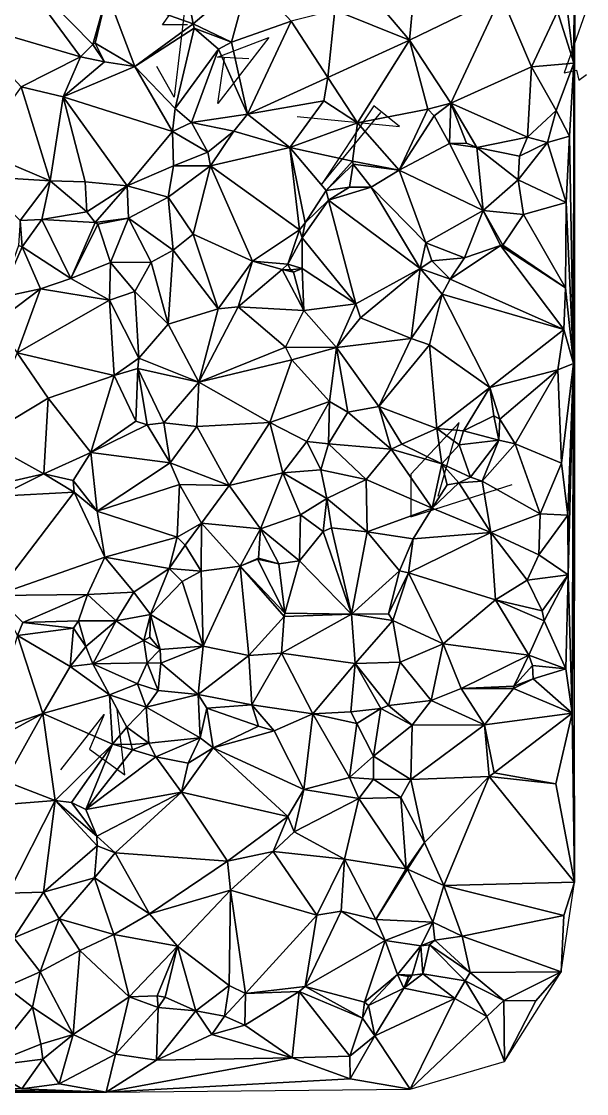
# Model space of a CAD drawing. Header units: metres. Extents: x -15.6 to 15.8, y -15.7 to 15.5.
# Drawn here: x 6.25 to 15.17, y -15 to 1.93 of the extents above; entities that cross this region are included whole.
import ezdxf

# ---------------------------------------------------------------- set-up
doc = ezdxf.new("R2010")
doc.units = ezdxf.units.M
doc.layers.add('CRACKS', color=1, linetype='Continuous')
doc.layers.add('STREET_MESH', color=7, linetype='Continuous')

msp = doc.modelspace()

# ---------------------------------------------------------------- linework, layer by layer
at = {"layer": 'CRACKS'}
for points in [[(8.873, 1.875, 0.1), (8.481, 1.873, 0.1), (8.863, 2.42, 0.1), (8.662, 0.729, 0.1), (8.392, 1.216, 0.1)], [(15.145, 2.04, 0.1), (14.817, 1.116, 0.1), (15.016, 1.159, 0.1), (15.049, 0.998, 0.1), (15.173, 1.089, 0.1)], [(9.845, 1.334, 0.1), (9.349, 1.361, 0.1), (10.156, 1.675, 0.1), (9.355, 0.63, 0.1), (9.457, 1.358, 0.1)], [(10.606, 0.424, 0.1), (12.22, 0.267, 0.1), (11.816, 0.595, 0.1), (10.987, -0.647, 0.1), (11.925, 0.489, 0.1)], [(12.833, -5.565, 0.1), (13.163, -4.406, 0.1), (12.401, -5.221, 0.1), (12.4, -5.895, 0.1), (13.999, -5.381, 0.1)], [(6.877, -9.888, 0.1), (7.557, -9.015, 0.1), (7.325, -9.563, 0.1), (7.885, -9.965, 0.1), (7.764, -8.929, 0.1)]]:
    msp.add_polyline3d(points, dxfattribs=at)
at = {"layer": 'STREET_MESH'}
for points in [[(14.765, 2.959), (14.972, 1.267), (14.995, 6.097)], [(14.995, 6.097), (14.968, -3.473), (14.982, -11.661)], [(14.972, 1.267), (14.968, -3.473), (14.995, 6.097)], [(7.183, 1.37), (6.026, 2.943), (5.299, 1.92)], [(7.183, 1.37), (7.38, 1.565), (6.026, 2.943)], [(7.38, 1.565), (7.606, 2.372), (6.026, 2.943)], [(14.765, 2.959), (14.714, 2.081), (14.972, 1.267)], [(8.964, 1.89), (9.852, 2.646), (8.848, 2.498)], [(8.964, 1.89), (9.568, 1.599), (9.852, 2.646)], [(9.852, 2.646), (9.568, 1.599), (10.509, 1.933)], [(11.602, 2.552), (11.198, 2.103), (12.378, 1.633)], [(11.602, 2.552), (12.378, 1.633), (12.434, 2.254)], [(7.606, 2.372), (7.38, 1.565), (7.418, 1.586)], [(8.042, 1.215), (7.606, 2.372), (7.418, 1.586)], [(7.606, 2.372), (8.964, 1.89), (8.848, 2.498)], [(8.964, 1.89), (7.606, 2.372), (8.042, 1.215)], [(12.378, 1.633), (13.827, 2.335), (12.434, 2.254)], [(12.378, 1.633), (13.03, 0.639), (13.827, 2.335)], [(13.03, 0.639), (14.304, 1.212), (13.827, 2.335)], [(14.304, 1.212), (14.714, 2.081), (13.827, 2.335)], [(11.089, 1.044), (11.198, 2.103), (10.509, 1.933)], [(12.378, 1.633), (11.198, 2.103), (11.089, 1.044)], [(14.714, 2.081), (14.304, 1.212), (14.972, 1.267)], [(6.247, 0.896), (7.183, 1.37), (5.299, 1.92)], [(8.964, 1.89), (8.042, 1.215), (8.982, 1.822)], [(9.568, 1.599), (8.964, 1.89), (8.982, 1.822)], [(9.568, 1.599), (9.822, 0.463), (10.509, 1.933)], [(9.822, 0.463), (11.089, 1.044), (10.509, 1.933)], [(8.042, 1.215), (8.682, 0.55), (8.982, 1.822)], [(8.682, 0.55), (9.365, 1.491), (8.982, 1.822)], [(9.365, 1.491), (9.568, 1.599), (8.982, 1.822)], [(7.563, 1.29), (7.38, 1.565), (7.183, 1.37)], [(7.38, 1.565), (7.563, 1.29), (7.418, 1.586)], [(7.563, 1.29), (8.042, 1.215), (7.418, 1.586)], [(9.822, 0.463), (9.568, 1.599), (9.365, 1.491)], [(12.378, 1.633), (11.089, 1.044), (11.556, 0.328)], [(12.378, 1.633), (11.556, 0.328), (12.669, 0.543)], [(13.03, 0.639), (12.378, 1.633), (12.669, 0.543)], [(7.183, 1.37), (6.247, 0.896), (6.911, 0.737)], [(7.563, 1.29), (7.183, 1.37), (6.911, 0.737)], [(8.682, 0.55), (8.936, 0.332), (9.365, 1.491)], [(8.936, 0.332), (9.822, 0.463), (9.365, 1.491)], [(8.042, 1.215), (7.563, 1.29), (6.911, 0.737)], [(8.042, 1.215), (6.911, 0.737), (8.639, 0.188)], [(8.682, 0.55), (8.042, 1.215), (8.639, 0.188)], [(13.03, 0.639), (14.239, 0.098), (14.304, 1.212)], [(14.239, 0.098), (14.695, 0.523), (14.304, 1.212)], [(14.304, 1.212), (14.695, 0.523), (14.972, 1.267)], [(14.972, 1.267), (14.695, 0.523), (14.904, 0.113)], [(14.968, -3.473), (14.972, 1.267), (14.904, 0.113)], [(9.822, 0.463), (11.024, 0.672), (11.089, 1.044)], [(11.089, 1.044), (11.024, 0.672), (11.556, 0.328)], [(5.537, -0.095), (6.708, -0.587), (6.247, 0.896)], [(6.247, 0.896), (6.708, -0.587), (6.911, 0.737)], [(6.708, -0.587), (7.258, -0.603), (6.911, 0.737)], [(6.911, 0.737), (7.92, -0.668), (8.639, 0.188)], [(7.258, -0.603), (7.92, -0.668), (6.911, 0.737)], [(8.936, 0.332), (8.682, 0.55), (8.639, 0.188)], [(11.024, 0.672), (9.822, 0.463), (10.491, -0.065)], [(11.024, 0.672), (10.491, -0.065), (11.556, 0.328)], [(11.556, 0.328), (12.214, -0.423), (12.669, 0.543)], [(12.214, -0.423), (12.766, 0.438), (12.669, 0.543)], [(12.766, 0.438), (13.03, 0.639), (12.669, 0.543)], [(13.03, 0.639), (12.766, 0.438), (13.011, -0.001)], [(13.28, 0.005), (13.03, 0.639), (13.011, -0.001)], [(14.239, 0.098), (13.03, 0.639), (13.443, -0.066)], [(13.03, 0.639), (13.28, 0.005), (13.443, -0.066)], [(14.557, 0.013), (14.695, 0.523), (14.239, 0.098)], [(14.695, 0.523), (14.557, 0.013), (14.904, 0.113)], [(9.608, 0.193), (9.822, 0.463), (8.936, 0.332)], [(9.822, 0.463), (9.608, 0.193), (10.491, -0.065)], [(13.011, -0.001), (12.766, 0.438), (12.214, -0.423)], [(7.92, -0.668), (8.653, -0.354), (8.639, 0.188)], [(9.197, -0.137), (8.936, 0.332), (8.639, 0.188)], [(8.653, -0.354), (9.197, -0.137), (8.639, 0.188)], [(9.197, -0.137), (9.608, 0.193), (8.936, 0.332)], [(9.608, 0.193), (9.197, -0.137), (9.237, -0.352)], [(10.491, -0.065), (9.608, 0.193), (9.237, -0.352)], [(10.491, -0.065), (11.477, -0.28), (11.556, 0.328)], [(11.477, -0.28), (12.214, -0.423), (11.556, 0.328)], [(13.28, 0.005), (13.011, -0.001), (13.443, -0.066)], [(14.112, -0.202), (14.239, 0.098), (13.443, -0.066)], [(14.557, 0.013), (14.096, -0.576), (14.851, -0.93)], [(14.096, -0.576), (14.557, 0.013), (14.112, -0.202)], [(14.112, -0.202), (14.557, 0.013), (14.239, 0.098)], [(14.557, 0.013), (14.851, -0.93), (14.904, 0.113)], [(14.851, -0.93), (14.968, -3.473), (14.904, 0.113)], [(5.537, -0.095), (5.507, -0.514), (6.708, -0.587)], [(9.197, -0.137), (8.653, -0.354), (9.237, -0.352)], [(10.491, -0.065), (9.237, -0.352), (10.64, -1.365)], [(10.731, -1.251), (10.491, -0.065), (10.64, -1.365)], [(11.065, -0.742), (11.477, -0.28), (10.491, -0.065)], [(10.731, -1.251), (11.065, -0.742), (10.491, -0.065)], [(13.539, -1.056), (13.011, -0.001), (12.214, -0.423)], [(13.011, -0.001), (13.539, -1.056), (13.443, -0.066)], [(13.539, -1.056), (14.096, -0.576), (13.443, -0.066)], [(14.096, -0.576), (14.112, -0.202), (13.443, -0.066)], [(11.065, -0.742), (11.49, -0.329), (11.477, -0.28)], [(11.49, -0.329), (11.065, -0.742), (11.429, -0.69)], [(11.772, -0.687), (11.49, -0.329), (11.429, -0.69)], [(11.477, -0.28), (11.49, -0.329), (12.214, -0.423)], [(11.49, -0.329), (11.772, -0.687), (12.214, -0.423)], [(7.92, -0.668), (8.567, -0.847), (8.653, -0.354)], [(9.237, -0.352), (8.567, -0.847), (8.964, -1.429)], [(8.653, -0.354), (8.567, -0.847), (9.237, -0.352)], [(9.9, -1.857), (9.237, -0.352), (8.964, -1.429)], [(9.237, -0.352), (9.9, -1.857), (10.64, -1.365)], [(12.214, -0.423), (11.772, -0.687), (12.634, -1.57)], [(13.539, -1.056), (12.214, -0.423), (12.634, -1.57)], [(5.507, -0.514), (6.234, -1.217), (6.708, -0.587)], [(6.234, -1.217), (6.574, -1.201), (6.708, -0.587)], [(6.574, -1.201), (7.283, -1.077), (6.708, -0.587)], [(6.708, -0.587), (7.283, -1.077), (7.258, -0.603)], [(7.283, -1.077), (7.92, -0.668), (7.258, -0.603)], [(7.417, -1.246), (7.92, -0.668), (7.283, -1.077)], [(7.944, -1.179), (7.92, -0.668), (7.417, -1.246)], [(7.92, -0.668), (7.944, -1.179), (8.567, -0.847)], [(14.096, -0.576), (13.539, -1.056), (14.18, -1.121)], [(14.096, -0.576), (14.18, -1.121), (14.851, -0.93)], [(11.065, -0.742), (10.731, -1.251), (11.101, -0.896)], [(11.065, -0.742), (11.101, -0.896), (11.429, -0.69)], [(11.101, -0.896), (11.772, -0.687), (11.429, -0.69)], [(11.772, -0.687), (11.101, -0.896), (12.546, -1.974)], [(11.772, -0.687), (12.546, -1.974), (12.634, -1.57)], [(8.567, -0.847), (7.944, -1.179), (8.648, -1.683)], [(8.567, -0.847), (8.648, -1.683), (8.964, -1.429)], [(10.731, -1.251), (10.682, -1.49), (11.101, -0.896)], [(11.101, -0.896), (10.682, -1.49), (11.531, -2.533)], [(12.546, -1.974), (11.101, -0.896), (11.531, -2.533)], [(14.851, -0.93), (14.18, -1.121), (14.838, -2.278)], [(14.851, -0.93), (14.838, -2.278), (14.968, -3.473)], [(6.574, -1.201), (7.417, -1.246), (7.283, -1.077)], [(7.944, -1.179), (7.417, -1.246), (7.461, -1.274)], [(7.944, -1.179), (7.461, -1.274), (7.66, -1.877)], [(8.301, -1.876), (7.944, -1.179), (7.66, -1.877)], [(7.944, -1.179), (8.301, -1.876), (8.648, -1.683)], [(13.248, -1.804), (13.539, -1.056), (12.634, -1.57)], [(13.813, -1.611), (13.539, -1.056), (13.248, -1.804)], [(13.539, -1.056), (13.813, -1.611), (13.851, -1.603)], [(14.18, -1.121), (13.539, -1.056), (13.851, -1.603)], [(14.838, -2.278), (14.18, -1.121), (13.851, -1.603)], [(6.265, -1.631), (6.234, -1.217), (6.209, -1.608)], [(6.234, -1.217), (6.265, -1.631), (6.574, -1.201)], [(6.265, -1.631), (7.034, -2.134), (6.574, -1.201)], [(7.034, -2.134), (7.417, -1.246), (6.574, -1.201)], [(7.417, -1.246), (7.034, -2.134), (7.461, -1.274)], [(7.461, -1.274), (7.034, -2.134), (7.66, -1.877)], [(10.682, -1.49), (10.731, -1.251), (10.64, -1.365)], [(8.648, -1.683), (9.357, -2.611), (8.964, -1.429)], [(9.357, -2.611), (9.9, -1.857), (8.964, -1.429)], [(9.9, -1.857), (10.46, -1.907), (10.64, -1.365)], [(10.46, -1.907), (10.682, -1.49), (10.64, -1.365)], [(10.682, -1.49), (10.46, -1.907), (10.683, -1.974)], [(10.682, -1.49), (10.683, -1.974), (11.531, -2.533)], [(5.917, -2.433), (6.265, -1.631), (6.209, -1.608)], [(6.265, -1.631), (5.917, -2.433), (6.552, -2.297)], [(7.034, -2.134), (6.265, -1.631), (6.552, -2.297)], [(8.648, -1.683), (8.301, -1.876), (8.568, -2.851)], [(9.357, -2.611), (8.648, -1.683), (8.568, -2.851)], [(12.546, -1.974), (12.732, -1.852), (12.634, -1.57)], [(12.732, -1.852), (13.248, -1.804), (12.634, -1.57)], [(13.019, -2.14), (14.816, -2.935), (13.813, -1.611)], [(13.019, -2.14), (13.813, -1.611), (13.248, -1.804)], [(13.813, -1.611), (14.838, -2.278), (13.851, -1.603)], [(13.813, -1.611), (14.816, -2.935), (14.838, -2.278)], [(9.9, -1.857), (9.357, -2.611), (9.676, -2.579)], [(10.367, -1.99), (9.9, -1.857), (9.676, -2.579)], [(10.367, -1.99), (10.46, -1.907), (9.9, -1.857)], [(13.019, -2.14), (12.732, -1.852), (12.546, -1.974)], [(12.732, -1.852), (13.019, -2.14), (13.248, -1.804)], [(7.66, -1.877), (7.034, -2.134), (7.643, -2.471)], [(8.045, -2.334), (7.66, -1.877), (7.643, -2.471)], [(8.301, -1.876), (7.66, -1.877), (8.045, -2.334)], [(8.568, -2.851), (8.301, -1.876), (8.045, -2.334)], [(10.709, -2.636), (10.367, -1.99), (9.676, -2.579)], [(10.367, -1.99), (10.498, -1.993), (10.46, -1.907)], [(10.367, -1.99), (10.709, -2.636), (10.55, -2.032)], [(10.498, -1.993), (10.367, -1.99), (10.55, -2.032)], [(10.46, -1.907), (10.498, -1.993), (10.683, -1.974)], [(10.683, -1.974), (10.498, -1.993), (10.55, -2.032)], [(10.709, -2.636), (10.683, -1.974), (10.55, -2.032)], [(10.683, -1.974), (10.709, -2.636), (11.531, -2.533)], [(11.606, -2.754), (12.546, -1.974), (11.531, -2.533)], [(12.546, -1.974), (11.606, -2.754), (12.407, -3.078)], [(12.895, -2.378), (12.546, -1.974), (12.407, -3.078)], [(12.895, -2.378), (13.019, -2.14), (12.546, -1.974)], [(7.034, -2.134), (6.552, -2.297), (7.643, -2.471)], [(13.019, -2.14), (12.895, -2.378), (14.816, -2.935)], [(5.833, -2.836), (6.186, -3.306), (6.552, -2.297)], [(5.917, -2.433), (5.833, -2.836), (6.552, -2.297)], [(6.552, -2.297), (6.186, -3.306), (7.643, -2.471)], [(8.105, -3.387), (8.045, -2.334), (7.643, -2.471)], [(8.568, -2.851), (8.045, -2.334), (8.105, -3.387)], [(14.838, -2.278), (14.816, -2.935), (14.968, -3.473)], [(6.186, -3.306), (7.715, -3.663), (7.643, -2.471)], [(7.715, -3.663), (8.105, -3.387), (7.643, -2.471)], [(10.709, -2.636), (11.227, -3.22), (11.531, -2.533)], [(11.227, -3.22), (11.606, -2.754), (11.531, -2.533)], [(12.696, -3.179), (12.895, -2.378), (12.407, -3.078)], [(12.895, -2.378), (12.696, -3.179), (13.645, -3.854)], [(14.816, -2.935), (12.895, -2.378), (13.645, -3.854)], [(9.054, -3.768), (9.357, -2.611), (8.568, -2.851)], [(9.357, -2.611), (9.054, -3.768), (9.676, -2.579)], [(9.054, -3.768), (10.422, -3.218), (9.676, -2.579)], [(10.422, -3.218), (10.709, -2.636), (9.676, -2.579)], [(10.709, -2.636), (10.422, -3.218), (11.227, -3.22)], [(9.054, -3.768), (8.568, -2.851), (8.105, -3.387)], [(11.606, -2.754), (11.227, -3.22), (12.407, -3.078)], [(14.718, -3.575), (14.816, -2.935), (13.645, -3.854)], [(14.816, -2.935), (14.718, -3.575), (14.968, -3.473)], [(11.227, -3.22), (11.893, -4.153), (12.407, -3.078)], [(11.893, -4.153), (12.696, -3.179), (12.407, -3.078)], [(11.893, -4.153), (12.81, -4.5), (12.696, -3.179)], [(12.696, -3.179), (12.81, -4.5), (13.645, -3.854)], [(6.677, -4.018), (6.186, -3.306), (5.606, -4.665)], [(7.715, -3.663), (6.186, -3.306), (6.677, -4.018)], [(10.422, -3.218), (9.054, -3.768), (10.519, -3.417)], [(11.227, -3.22), (10.422, -3.218), (10.519, -3.417)], [(11.115, -4.074), (11.227, -3.22), (10.519, -3.417)], [(11.404, -4.243), (11.227, -3.22), (11.115, -4.074)], [(11.404, -4.243), (11.893, -4.153), (11.227, -3.22)], [(7.715, -3.663), (8.092, -3.553), (8.105, -3.387)], [(8.092, -3.553), (7.715, -3.663), (8.06, -4.384)], [(8.24, -4.441), (8.092, -3.553), (8.06, -4.384)], [(8.092, -3.553), (9.054, -3.768), (8.105, -3.387)], [(9.054, -3.768), (8.092, -3.553), (8.5, -4.408)], [(8.092, -3.553), (8.24, -4.441), (8.5, -4.408)], [(9.054, -3.768), (10.172, -4.403), (10.519, -3.417)], [(10.172, -4.403), (11.115, -4.074), (10.519, -3.417)], [(14.718, -3.575), (14.777, -5.044), (14.968, -3.473)], [(14.777, -5.044), (14.876, -5.869), (14.968, -3.473)], [(14.876, -5.869), (14.88, -6.808), (14.968, -3.473)], [(14.968, -3.473), (14.88, -6.808), (14.948, -8.991)], [(14.968, -3.473), (14.948, -8.991), (14.982, -11.661)], [(7.715, -3.663), (6.677, -4.018), (7.348, -4.879)], [(8.06, -4.384), (7.715, -3.663), (7.348, -4.879)], [(13.806, -4.35), (14.718, -3.575), (13.645, -3.854)], [(14.718, -3.575), (13.806, -4.35), (14.045, -4.743)], [(14.777, -5.044), (14.718, -3.575), (14.045, -4.743)], [(9.024, -4.466), (9.054, -3.768), (8.5, -4.408)], [(10.172, -4.403), (9.054, -3.768), (9.024, -4.466)], [(12.81, -4.5), (13.231, -4.535), (13.645, -3.854)], [(13.231, -4.535), (13.71, -4.302), (13.645, -3.854)], [(13.71, -4.302), (13.806, -4.35), (13.645, -3.854)], [(6.607, -5.213), (6.677, -4.018), (5.606, -4.665)], [(6.677, -4.018), (6.607, -5.213), (7.348, -4.879)], [(10.172, -4.403), (10.757, -4.702), (11.115, -4.074)], [(10.757, -4.702), (11.101, -4.74), (11.115, -4.074)], [(11.101, -4.74), (11.404, -4.243), (11.115, -4.074)], [(11.404, -4.243), (12.089, -4.826), (11.893, -4.153)], [(11.893, -4.153), (12.257, -4.745), (12.81, -4.5)], [(12.089, -4.826), (12.257, -4.745), (11.893, -4.153)], [(8.24, -4.441), (8.06, -4.384), (7.348, -4.879)], [(11.404, -4.243), (11.101, -4.74), (12.089, -4.826)], [(13.71, -4.302), (13.231, -4.535), (13.79, -4.686)], [(13.71, -4.302), (13.79, -4.686), (13.806, -4.35)], [(13.806, -4.35), (13.79, -4.686), (14.045, -4.743)], [(8.6, -5.039), (8.24, -4.441), (7.348, -4.879)], [(8.24, -4.441), (8.6, -5.039), (8.5, -4.408)], [(8.6, -5.039), (9.024, -4.466), (8.5, -4.408)], [(8.6, -5.039), (9.534, -5.397), (9.024, -4.466)], [(9.534, -5.397), (10.172, -4.403), (9.024, -4.466)], [(10.172, -4.403), (9.534, -5.397), (10.38, -5.197)], [(10.757, -4.702), (10.172, -4.403), (10.38, -5.197)], [(12.257, -4.745), (12.888, -5.055), (12.81, -4.5)], [(12.888, -5.055), (13.161, -4.757), (12.81, -4.5)], [(13.161, -4.757), (13.231, -4.535), (12.81, -4.5)], [(13.231, -4.535), (13.161, -4.757), (13.79, -4.686)], [(6.035, -5.347), (6.607, -5.213), (5.606, -4.665)], [(10.978, -5.153), (10.757, -4.702), (10.38, -5.197)], [(10.978, -5.153), (11.101, -4.74), (10.757, -4.702)], [(13.79, -4.686), (13.161, -4.757), (13.339, -5.267)], [(13.79, -4.686), (13.339, -5.267), (13.525, -5.33)], [(14.045, -4.743), (13.79, -4.686), (13.525, -5.33)], [(6.607, -5.213), (7.07, -5.321), (7.348, -4.879)], [(7.07, -5.321), (7.449, -5.804), (7.348, -4.879)], [(7.449, -5.804), (8.6, -5.039), (7.348, -4.879)], [(11.101, -4.74), (10.978, -5.153), (11.693, -5.307)], [(12.089, -4.826), (11.101, -4.74), (11.693, -5.307)], [(12.737, -5.755), (12.089, -4.826), (11.693, -5.307)], [(12.257, -4.745), (12.089, -4.826), (12.888, -5.055)], [(12.888, -5.055), (12.089, -4.826), (12.737, -5.755)], [(13.161, -4.757), (12.888, -5.055), (13.339, -5.267)], [(14.442, -5.849), (14.045, -4.743), (13.525, -5.33)], [(14.442, -5.849), (14.777, -5.044), (14.045, -4.743)], [(8.6, -5.039), (7.449, -5.804), (8.748, -5.384)], [(9.534, -5.397), (8.6, -5.039), (8.748, -5.384)], [(12.888, -5.055), (12.737, -5.755), (12.974, -5.387)], [(13.339, -5.267), (12.888, -5.055), (13.158, -5.359)], [(13.158, -5.359), (12.888, -5.055), (12.974, -5.387)], [(14.777, -5.044), (14.442, -5.849), (14.876, -5.869)], [(6.607, -5.213), (6.035, -5.347), (5.897, -5.57)], [(7.085, -5.504), (6.607, -5.213), (5.897, -5.57)], [(7.085, -5.504), (7.07, -5.321), (6.607, -5.213)], [(9.534, -5.397), (10.029, -6.085), (10.38, -5.197)], [(10.029, -6.085), (10.66, -5.86), (10.38, -5.197)], [(11.071, -5.606), (10.978, -5.153), (10.38, -5.197)], [(10.66, -5.86), (11.071, -5.606), (10.38, -5.197)], [(10.978, -5.153), (11.071, -5.606), (11.693, -5.307)], [(7.085, -5.504), (7.449, -5.804), (7.07, -5.321)], [(7.449, -5.804), (8.712, -6.217), (8.748, -5.384)], [(8.712, -6.217), (9.093, -5.996), (8.748, -5.384)], [(9.093, -5.996), (9.534, -5.397), (8.748, -5.384)], [(9.534, -5.397), (9.093, -5.996), (10.029, -6.085)], [(11.071, -5.606), (11.712, -6.13), (11.693, -5.307)], [(11.712, -6.13), (12.737, -5.755), (11.693, -5.307)], [(12.737, -5.755), (13.158, -5.359), (12.974, -5.387)], [(12.737, -5.755), (13.66, -6.141), (13.158, -5.359)], [(13.339, -5.267), (13.158, -5.359), (13.525, -5.33)], [(13.158, -5.359), (13.66, -6.141), (13.525, -5.33)], [(13.66, -6.141), (14.442, -5.849), (13.525, -5.33)], [(5.839, -7.134), (7.085, -5.504), (5.897, -5.57)], [(7.57, -6.528), (7.085, -5.504), (5.839, -7.134)], [(7.085, -5.504), (7.57, -6.528), (7.449, -5.804)], [(10.66, -5.86), (11.015, -6.124), (11.071, -5.606)], [(11.015, -6.124), (11.148, -6.067), (11.071, -5.606)], [(11.071, -5.606), (11.148, -6.067), (11.712, -6.13)], [(7.57, -6.528), (8.712, -6.217), (7.449, -5.804)], [(10.64, -6.587), (10.66, -5.86), (10.029, -6.085)], [(10.66, -5.86), (10.64, -6.587), (11.015, -6.124)], [(12.434, -6.243), (12.737, -5.755), (11.712, -6.13)], [(12.737, -5.755), (12.434, -6.243), (13.66, -6.141)], [(14.442, -5.849), (13.66, -6.141), (14.417, -6.492)], [(14.876, -5.869), (14.442, -5.849), (14.417, -6.492)], [(14.88, -6.808), (14.876, -5.869), (14.417, -6.492)], [(8.712, -6.217), (8.835, -6.342), (9.093, -5.996)], [(9.093, -5.996), (8.835, -6.342), (9.091, -6.75)], [(9.707, -6.675), (9.093, -5.996), (9.091, -6.75)], [(9.093, -5.996), (9.707, -6.675), (10.029, -6.085)], [(9.707, -6.675), (9.993, -6.545), (10.029, -6.085)], [(10.029, -6.085), (9.993, -6.545), (10.317, -6.635)], [(10.64, -6.587), (10.029, -6.085), (10.317, -6.635)], [(11.148, -6.067), (11.015, -6.124), (11.465, -7.431)], [(11.148, -6.067), (11.465, -7.431), (11.712, -6.13)], [(7.57, -6.528), (8.585, -6.709), (8.712, -6.217)], [(8.585, -6.709), (8.835, -6.342), (8.712, -6.217)], [(11.015, -6.124), (10.64, -6.587), (11.465, -7.431)], [(11.465, -7.431), (12.219, -6.744), (11.712, -6.13)], [(12.219, -6.744), (12.434, -6.243), (11.712, -6.13)], [(12.434, -6.243), (12.219, -6.744), (12.364, -6.778)], [(13.66, -6.141), (12.364, -6.778), (13.736, -7.202)], [(12.434, -6.243), (12.364, -6.778), (13.66, -6.141)], [(13.66, -6.141), (14.234, -6.895), (14.417, -6.492)], [(14.234, -6.895), (13.66, -6.141), (13.736, -7.202)], [(8.835, -6.342), (8.585, -6.709), (9.091, -6.75)], [(7.297, -7.12), (7.57, -6.528), (5.839, -7.134)], [(7.57, -6.528), (7.297, -7.12), (8.027, -7.084)], [(8.585, -6.709), (7.57, -6.528), (8.027, -7.084)], [(9.978, -6.562), (9.993, -6.545), (9.707, -6.675)], [(10.41, -7.415), (9.978, -6.562), (9.707, -6.675)], [(9.993, -6.545), (9.978, -6.562), (10.317, -6.635)], [(9.978, -6.562), (10.41, -7.415), (10.317, -6.635)], [(10.41, -7.415), (10.64, -6.587), (10.317, -6.635)], [(10.64, -6.587), (10.41, -7.415), (11.465, -7.431)], [(14.234, -6.895), (14.88, -6.808), (14.417, -6.492)], [(8.291, -7.434), (8.585, -6.709), (8.027, -7.084)], [(8.585, -6.709), (8.291, -7.434), (8.792, -6.914)], [(8.585, -6.709), (8.792, -6.914), (9.091, -6.75)], [(8.792, -6.914), (9.123, -7.936), (9.091, -6.75)], [(9.123, -7.936), (9.707, -6.675), (9.091, -6.75)], [(9.123, -7.936), (9.843, -8.083), (9.707, -6.675)], [(9.843, -8.083), (10.402, -7.465), (9.707, -6.675)], [(10.402, -7.465), (10.41, -7.415), (9.707, -6.675)], [(12.219, -6.744), (11.465, -7.431), (12.045, -7.427)], [(12.364, -6.778), (12.219, -6.744), (12.045, -7.427)], [(8.291, -7.434), (9.123, -7.936), (8.792, -6.914)], [(12.114, -7.531), (12.364, -6.778), (12.045, -7.427)], [(12.364, -6.778), (12.114, -7.531), (12.908, -7.901)], [(13.736, -7.202), (12.364, -6.778), (12.908, -7.901)], [(14.234, -6.895), (13.736, -7.202), (14.472, -7.378)], [(14.234, -6.895), (14.472, -7.378), (14.88, -6.808)], [(14.88, -6.808), (14.472, -7.378), (14.502, -7.538)], [(14.845, -8.293), (14.88, -6.808), (14.502, -7.538)], [(14.88, -6.808), (14.845, -8.293), (14.948, -8.991)], [(7.297, -7.12), (7.748, -7.537), (8.027, -7.084)], [(7.748, -7.537), (8.291, -7.434), (8.027, -7.084)], [(7.297, -7.12), (5.839, -7.134), (6.273, -7.563)], [(5.839, -7.134), (6.191, -7.766), (6.273, -7.563)], [(7.152, -7.535), (7.297, -7.12), (6.273, -7.563)], [(7.297, -7.12), (7.152, -7.535), (7.748, -7.537)], [(13.736, -7.202), (12.908, -7.901), (14.26, -8.075)], [(14.502, -7.538), (13.736, -7.202), (14.26, -8.075)], [(14.472, -7.378), (13.736, -7.202), (14.502, -7.538)], [(8.185, -7.846), (8.291, -7.434), (7.748, -7.537)], [(8.185, -7.846), (8.282, -7.793), (8.291, -7.434)], [(8.282, -7.793), (8.442, -7.99), (8.291, -7.434)], [(8.291, -7.434), (8.442, -7.99), (9.123, -7.936)], [(11.465, -7.431), (10.357, -8.044), (11.522, -8.207)], [(10.402, -7.465), (10.357, -8.044), (11.465, -7.431)], [(10.41, -7.415), (10.402, -7.465), (11.465, -7.431)], [(11.465, -7.431), (12.114, -7.531), (12.045, -7.427)], [(12.114, -7.531), (11.465, -7.431), (11.522, -8.207)], [(6.191, -7.766), (7.073, -7.652), (6.273, -7.563)], [(7.073, -7.652), (7.152, -7.535), (6.273, -7.563)], [(7.268, -7.943), (7.152, -7.535), (7.073, -7.652)], [(7.152, -7.535), (7.268, -7.943), (7.748, -7.537)], [(7.748, -7.537), (7.268, -7.943), (7.381, -8.214)], [(8.185, -7.846), (7.748, -7.537), (7.381, -8.214)], [(10.357, -8.044), (10.402, -7.465), (9.843, -8.083)], [(12.114, -7.531), (11.522, -8.207), (12.229, -8.189)], [(12.908, -7.901), (12.114, -7.531), (12.229, -8.189)], [(14.845, -8.293), (14.502, -7.538), (14.26, -8.075)], [(6.59, -8.998), (6.191, -7.766), (5.693, -9.309)], [(7.024, -8.254), (7.073, -7.652), (6.191, -7.766)], [(6.59, -8.998), (7.024, -8.254), (6.191, -7.766)], [(7.024, -8.254), (7.268, -7.943), (7.073, -7.652)], [(7.268, -7.943), (7.024, -8.254), (7.381, -8.214)], [(8.236, -8.201), (8.185, -7.846), (7.381, -8.214)], [(8.282, -7.793), (8.185, -7.846), (8.442, -7.99)], [(8.442, -7.99), (8.185, -7.846), (8.236, -8.201)], [(8.442, -7.99), (8.455, -8.202), (9.123, -7.936)], [(9.123, -7.936), (8.455, -8.202), (9.043, -8.696)], [(9.843, -8.083), (9.123, -7.936), (9.043, -8.696)], [(12.722, -8.795), (12.908, -7.901), (12.229, -8.189)], [(12.722, -8.795), (13.192, -8.604), (12.908, -7.901)], [(12.908, -7.901), (13.192, -8.604), (14.26, -8.075)], [(8.455, -8.202), (8.442, -7.99), (8.236, -8.201)], [(9.888, -8.861), (9.843, -8.083), (9.043, -8.696)], [(10.357, -8.044), (9.843, -8.083), (9.888, -8.861)], [(10.854, -9.002), (10.357, -8.044), (9.888, -8.861)], [(10.357, -8.044), (10.854, -9.002), (11.522, -8.207)], [(13.192, -8.604), (14.023, -8.566), (14.26, -8.075)], [(14.023, -8.566), (14.322, -8.239), (14.26, -8.075)], [(14.322, -8.239), (14.845, -8.293), (14.26, -8.075)], [(7.643, -8.703), (7.024, -8.254), (6.59, -8.998)], [(7.024, -8.254), (7.643, -8.703), (7.381, -8.214)], [(8.084, -8.531), (8.236, -8.201), (7.381, -8.214)], [(7.643, -8.703), (8.084, -8.531), (7.381, -8.214)], [(8.084, -8.531), (8.409, -8.638), (8.236, -8.201)], [(8.409, -8.638), (8.455, -8.202), (8.236, -8.201)], [(8.455, -8.202), (8.409, -8.638), (9.043, -8.696)], [(11.522, -8.207), (10.854, -9.002), (11.454, -8.973)], [(11.928, -8.922), (11.522, -8.207), (11.454, -8.973)], [(11.522, -8.207), (12.047, -8.87), (12.229, -8.189)], [(11.928, -8.922), (12.047, -8.87), (11.522, -8.207)], [(12.047, -8.87), (12.722, -8.795), (12.229, -8.189)], [(14.322, -8.239), (14.023, -8.566), (14.328, -8.45)], [(14.322, -8.239), (14.328, -8.45), (14.845, -8.293)], [(14.845, -8.293), (14.328, -8.45), (14.948, -8.991)], [(14.328, -8.45), (14.018, -8.606), (14.948, -8.991)], [(14.328, -8.45), (14.023, -8.566), (14.018, -8.606)], [(8.224, -8.9), (8.084, -8.531), (7.643, -8.703)], [(8.224, -8.9), (8.409, -8.638), (8.084, -8.531)], [(13.192, -8.604), (12.722, -8.795), (13.564, -9.179)], [(14.023, -8.566), (13.192, -8.604), (14.018, -8.606)], [(13.192, -8.604), (13.564, -9.179), (14.018, -8.606)], [(14.018, -8.606), (13.564, -9.179), (14.948, -8.991)], [(7.643, -8.703), (6.59, -8.998), (7.69, -9.485)], [(7.917, -9.215), (7.643, -8.703), (7.69, -9.485)], [(7.917, -9.215), (8.224, -8.9), (7.643, -8.703)], [(8.409, -8.638), (8.224, -8.9), (9.043, -8.696)], [(8.224, -8.9), (9.075, -9.382), (9.043, -8.696)], [(9.182, -8.915), (9.888, -8.861), (9.043, -8.696)], [(9.075, -9.382), (9.182, -8.915), (9.043, -8.696)], [(12.722, -8.795), (12.047, -8.87), (12.419, -9.181)], [(12.722, -8.795), (12.419, -9.181), (13.564, -9.179)], [(8.224, -8.9), (7.917, -9.215), (8.264, -9.466)], [(9.075, -9.382), (8.224, -8.9), (8.264, -9.466)], [(9.278, -9.541), (9.182, -8.915), (9.075, -9.382)], [(9.182, -8.915), (9.993, -9.2), (9.888, -8.861)], [(9.278, -9.541), (9.993, -9.2), (9.182, -8.915)], [(9.993, -9.2), (10.243, -9.271), (9.888, -8.861)], [(10.243, -9.271), (10.854, -9.002), (9.888, -8.861)], [(11.547, -9.154), (11.928, -8.922), (11.454, -8.973)], [(11.811, -9.67), (11.928, -8.922), (11.547, -9.154)], [(11.928, -8.922), (11.811, -9.67), (12.419, -9.181)], [(12.047, -8.87), (11.928, -8.922), (12.419, -9.181)], [(5.674, -9.493), (6.59, -8.998), (5.693, -9.309)], [(5.674, -9.493), (5.996, -10.068), (6.59, -8.998)], [(5.996, -10.068), (6.786, -10.37), (6.59, -8.998)], [(6.59, -8.998), (6.786, -10.37), (7.69, -9.485)], [(10.854, -9.002), (10.243, -9.271), (10.711, -10.2)], [(10.854, -9.002), (10.711, -10.2), (11.429, -10.008)], [(10.854, -9.002), (11.547, -9.154), (11.454, -8.973)], [(11.547, -9.154), (10.854, -9.002), (11.429, -10.008)], [(13.564, -9.179), (13.713, -9.933), (14.948, -8.991)], [(13.713, -9.933), (14.689, -10.108), (14.948, -8.991)], [(14.948, -8.991), (14.689, -10.108), (14.982, -11.661)], [(7.983, -9.489), (7.917, -9.215), (7.69, -9.485)], [(7.917, -9.215), (7.983, -9.489), (8.264, -9.466)], [(9.278, -9.541), (10.243, -9.271), (9.993, -9.2)], [(10.243, -9.271), (9.278, -9.541), (10.711, -10.2)], [(11.811, -9.67), (11.547, -9.154), (11.429, -10.008)], [(11.811, -9.67), (12.398, -10.04), (12.419, -9.181)], [(13.564, -9.179), (12.398, -10.04), (13.638, -9.994)], [(12.419, -9.181), (12.398, -10.04), (13.564, -9.179)], [(13.713, -9.933), (13.564, -9.179), (13.638, -9.994)], [(7.983, -9.489), (8.008, -9.571), (8.264, -9.466)], [(8.008, -9.571), (8.374, -9.683), (8.264, -9.466)], [(8.374, -9.683), (9.075, -9.382), (8.264, -9.466)], [(8.374, -9.683), (8.886, -9.783), (9.075, -9.382)], [(8.886, -9.783), (9.278, -9.541), (9.075, -9.382)], [(6.786, -10.37), (7.045, -10.401), (7.69, -9.485)], [(7.045, -10.401), (7.272, -10.513), (7.69, -9.485)], [(7.272, -10.513), (8.008, -9.571), (7.69, -9.485)], [(7.272, -10.513), (8.374, -9.683), (8.008, -9.571)], [(8.008, -9.571), (7.983, -9.489), (7.69, -9.485)], [(10.459, -10.624), (9.278, -9.541), (8.777, -10.24)], [(9.278, -9.541), (8.886, -9.783), (8.777, -10.24)], [(10.711, -10.2), (9.278, -9.541), (10.459, -10.624)], [(8.374, -9.683), (7.272, -10.513), (8.777, -10.24)], [(8.886, -9.783), (8.374, -9.683), (8.777, -10.24)], [(11.808, -10.036), (11.811, -9.67), (11.429, -10.008)], [(11.811, -9.67), (11.808, -10.036), (12.398, -10.04)], [(14.689, -10.108), (13.713, -9.933), (13.638, -9.994)], [(6.786, -10.37), (5.996, -10.068), (5.392, -10.485)], [(10.711, -10.2), (11.578, -10.339), (11.429, -10.008)], [(11.578, -10.339), (11.808, -10.036), (11.429, -10.008)], [(11.808, -10.036), (11.578, -10.339), (12.241, -10.322)], [(12.398, -10.04), (11.808, -10.036), (12.241, -10.322)], [(12.616, -11.036), (12.398, -10.04), (12.241, -10.322)], [(12.398, -10.04), (12.616, -11.036), (13.638, -9.994)], [(12.616, -11.036), (12.919, -11.713), (13.638, -9.994)], [(13.638, -9.994), (12.919, -11.713), (14.982, -11.661)], [(14.689, -10.108), (13.638, -9.994), (14.982, -11.661)], [(7.272, -10.513), (7.441, -10.933), (8.777, -10.24)], [(8.777, -10.24), (7.441, -10.933), (7.731, -11.196)], [(9.508, -11.329), (8.777, -10.24), (7.731, -11.196)], [(9.508, -11.329), (10.459, -10.624), (8.777, -10.24)], [(10.558, -10.866), (10.711, -10.2), (10.459, -10.624)], [(10.558, -10.866), (11.578, -10.339), (10.711, -10.2)], [(11.578, -10.339), (12.327, -11.449), (12.241, -10.322)], [(12.327, -11.449), (12.616, -11.036), (12.241, -10.322)], [(6.044, -11.834), (6.786, -10.37), (5.392, -10.485)], [(6.786, -10.37), (6.044, -11.834), (6.603, -11.821)], [(7.449, -11.087), (6.786, -10.37), (6.603, -11.821)], [(7.441, -10.933), (7.045, -10.401), (6.786, -10.37)], [(7.449, -11.087), (7.441, -10.933), (6.786, -10.37)], [(7.441, -10.933), (7.272, -10.513), (7.045, -10.401)], [(10.558, -10.866), (11.353, -11.298), (11.578, -10.339)], [(11.353, -11.298), (12.327, -11.449), (11.578, -10.339)], [(10.459, -10.624), (9.508, -11.329), (10.228, -11.175)], [(10.558, -10.866), (10.459, -10.624), (10.228, -11.175)], [(7.441, -10.933), (7.449, -11.087), (7.731, -11.196)], [(11.353, -11.298), (10.558, -10.866), (10.228, -11.175)], [(7.409, -11.591), (7.449, -11.087), (6.603, -11.821)], [(7.731, -11.196), (7.449, -11.087), (7.409, -11.591)], [(12.327, -11.449), (12.348, -11.458), (12.616, -11.036)], [(12.616, -11.036), (12.348, -11.458), (12.919, -11.713)], [(7.731, -11.196), (7.409, -11.591), (8.276, -12.161)], [(9.508, -11.329), (7.731, -11.196), (8.276, -12.161)], [(9.551, -11.785), (9.508, -11.329), (8.276, -12.161)], [(9.508, -11.329), (9.551, -11.785), (10.228, -11.175)], [(9.551, -11.785), (10.915, -12.183), (10.228, -11.175)], [(10.915, -12.183), (11.353, -11.298), (10.228, -11.175)], [(11.299, -12.119), (11.353, -11.298), (10.915, -12.183)], [(11.846, -12.248), (11.353, -11.298), (11.299, -12.119)], [(11.353, -11.298), (11.846, -12.248), (12.327, -11.449)], [(11.846, -12.248), (12.348, -11.458), (12.327, -11.449)], [(12.348, -11.458), (11.846, -12.248), (12.745, -12.291)], [(12.348, -11.458), (12.745, -12.291), (12.919, -11.713)], [(6.847, -12.239), (7.409, -11.591), (6.603, -11.821)], [(7.409, -11.591), (6.847, -12.239), (7.712, -12.486)], [(7.409, -11.591), (7.712, -12.486), (8.276, -12.161)], [(12.919, -11.713), (14.812, -12.189), (14.982, -11.661)], [(14.812, -12.189), (14.773, -13.077), (14.982, -11.661)], [(6.044, -11.834), (6.131, -12.539), (6.603, -11.821)], [(6.131, -12.539), (6.847, -12.239), (6.603, -11.821)], [(8.715, -12.673), (9.551, -11.785), (8.276, -12.161)], [(8.715, -12.673), (9.533, -13.291), (9.551, -11.785)], [(9.533, -13.291), (9.792, -13.419), (9.551, -11.785)], [(9.792, -13.419), (10.915, -12.183), (9.551, -11.785)], [(12.919, -11.713), (12.745, -12.291), (13.21, -12.511)], [(12.919, -11.713), (13.21, -12.511), (14.812, -12.189)], [(7.712, -12.486), (8.715, -12.673), (8.276, -12.161)], [(10.915, -12.183), (9.792, -13.419), (10.729, -13.308)], [(11.299, -12.119), (10.915, -12.183), (10.729, -13.308)], [(11.996, -12.583), (11.299, -12.119), (10.729, -13.308)], [(11.846, -12.248), (11.299, -12.119), (11.996, -12.583)], [(6.847, -12.239), (6.131, -12.539), (6.547, -13.076)], [(7.175, -12.741), (6.847, -12.239), (6.547, -13.076)], [(6.847, -12.239), (7.175, -12.741), (7.712, -12.486)], [(12.745, -12.291), (11.846, -12.248), (11.996, -12.583)], [(12.558, -12.667), (12.745, -12.291), (11.996, -12.583)], [(12.558, -12.667), (12.776, -12.578), (12.745, -12.291)], [(12.745, -12.291), (12.776, -12.578), (13.21, -12.511)], [(14.812, -12.189), (13.21, -12.511), (14.773, -13.077)], [(7.175, -12.741), (7.955, -13.473), (7.712, -12.486)], [(7.955, -13.473), (8.715, -12.673), (7.712, -12.486)], [(13.21, -12.511), (12.776, -12.578), (13.335, -13.089)], [(13.21, -12.511), (13.335, -13.089), (14.773, -13.077)], [(6.131, -12.539), (6.013, -13.312), (6.547, -13.076)], [(8.397, -13.457), (8.715, -12.673), (7.955, -13.473)], [(8.397, -13.457), (8.521, -13.477), (8.715, -12.673)], [(8.715, -12.673), (8.521, -13.477), (9.008, -13.691)], [(9.533, -13.291), (8.715, -12.673), (9.008, -13.691)], [(11.666, -13.557), (11.996, -12.583), (10.729, -13.308)], [(11.666, -13.557), (12.187, -13.119), (11.996, -12.583)], [(12.187, -13.119), (12.558, -12.667), (11.996, -12.583)], [(12.418, -13.127), (12.558, -12.667), (12.187, -13.119)], [(12.558, -12.667), (12.418, -13.127), (12.59, -13.109)], [(12.693, -12.652), (12.776, -12.578), (12.558, -12.667)], [(12.693, -12.652), (12.558, -12.667), (12.59, -13.109)], [(12.693, -12.652), (12.59, -13.109), (13.256, -13.218)], [(12.776, -12.578), (12.693, -12.652), (13.335, -13.089)], [(12.693, -12.652), (13.256, -13.218), (13.335, -13.089)], [(7.069, -14.066), (7.175, -12.741), (6.547, -13.076)], [(7.955, -13.473), (7.175, -12.741), (7.069, -14.066)], [(6.013, -13.312), (6.429, -13.634), (6.547, -13.076)], [(6.429, -13.634), (7.069, -14.066), (6.547, -13.076)], [(12.187, -13.119), (11.666, -13.557), (11.733, -13.607)], [(12.289, -13.332), (12.187, -13.119), (11.733, -13.607)], [(12.187, -13.119), (12.289, -13.332), (12.364, -13.149)], [(12.418, -13.127), (12.187, -13.119), (12.364, -13.149)], [(12.59, -13.109), (12.289, -13.332), (13.092, -13.498)], [(12.59, -13.109), (12.418, -13.127), (12.289, -13.332)], [(12.289, -13.332), (12.418, -13.127), (12.364, -13.149)], [(13.256, -13.218), (12.59, -13.109), (13.092, -13.498)], [(13.256, -13.218), (13.865, -13.53), (13.335, -13.089)], [(13.335, -13.089), (13.865, -13.53), (14.773, -13.077)], [(13.865, -13.53), (14.37, -13.532), (14.773, -13.077)], [(14.773, -13.077), (14.37, -13.532), (13.877, -14.494)], [(6.013, -13.312), (5.672, -14.572), (6.429, -13.634)], [(9.457, -13.775), (9.533, -13.291), (9.008, -13.691)], [(9.457, -13.775), (9.792, -13.419), (9.533, -13.291)], [(9.792, -13.419), (10.636, -13.387), (10.729, -13.308)], [(10.636, -13.387), (11.638, -13.807), (10.729, -13.308)], [(11.638, -13.807), (11.666, -13.557), (10.729, -13.308)], [(12.289, -13.332), (11.733, -13.607), (11.829, -14.086)], [(12.289, -13.332), (11.829, -14.086), (13.092, -13.498)], [(13.597, -13.784), (13.256, -13.218), (13.092, -13.498)], [(13.865, -13.53), (13.256, -13.218), (13.597, -13.784)], [(7.737, -14.374), (7.955, -13.473), (7.069, -14.066)], [(7.737, -14.374), (8.411, -13.641), (7.955, -13.473)], [(8.411, -13.641), (8.397, -13.457), (7.955, -13.473)], [(8.521, -13.477), (8.397, -13.457), (8.411, -13.641)], [(8.521, -13.477), (8.411, -13.641), (9.008, -13.691)], [(9.792, -13.419), (9.457, -13.775), (9.781, -13.918)], [(10.636, -13.387), (9.792, -13.419), (9.781, -13.918)], [(10.636, -13.387), (9.781, -13.918), (10.528, -14.433)], [(11.436, -14.408), (10.636, -13.387), (10.528, -14.433)], [(11.638, -13.807), (10.636, -13.387), (11.436, -14.408)], [(11.829, -14.086), (12.387, -14.928), (13.092, -13.498)], [(12.387, -14.928), (13.597, -13.784), (13.092, -13.498)], [(13.865, -13.53), (13.597, -13.784), (13.877, -14.494)], [(14.37, -13.532), (13.865, -13.53), (13.877, -14.494)], [(5.672, -14.572), (6.557, -14.221), (6.429, -13.634)], [(6.429, -13.634), (6.557, -14.221), (7.069, -14.066)], [(8.411, -13.641), (7.737, -14.374), (8.387, -14.469)], [(8.411, -13.641), (8.387, -14.469), (9.008, -13.691)], [(8.387, -14.469), (9.258, -14.067), (9.008, -13.691)], [(9.258, -14.067), (9.457, -13.775), (9.008, -13.691)], [(11.666, -13.557), (11.638, -13.807), (11.733, -13.607)], [(11.733, -13.607), (11.638, -13.807), (11.829, -14.086)], [(9.457, -13.775), (9.258, -14.067), (9.781, -13.918)], [(11.829, -14.086), (11.638, -13.807), (11.436, -14.408)], [(13.597, -13.784), (12.387, -14.928), (13.877, -14.494)], [(9.781, -13.918), (9.258, -14.067), (10.528, -14.433)], [(6.557, -14.221), (6.592, -14.454), (7.069, -14.066)], [(6.592, -14.454), (6.851, -14.845), (7.069, -14.066)], [(6.851, -14.845), (7.737, -14.374), (7.069, -14.066)], [(9.258, -14.067), (8.387, -14.469), (10.528, -14.433)], [(11.444, -14.765), (11.829, -14.086), (11.436, -14.408)], [(11.829, -14.086), (11.444, -14.765), (12.387, -14.928)], [(6.557, -14.221), (5.672, -14.572), (6.592, -14.454)], [(7.737, -14.374), (6.851, -14.845), (7.592, -14.976)], [(8.387, -14.469), (7.737, -14.374), (7.592, -14.976)], [(6.592, -14.454), (5.672, -14.572), (6.26, -14.922)], [(6.851, -14.845), (6.592, -14.454), (6.26, -14.922)], [(7.592, -14.976), (11.444, -14.765), (10.528, -14.433)], [(8.387, -14.469), (7.592, -14.976), (10.528, -14.433)], [(11.444, -14.765), (11.436, -14.408), (10.528, -14.433)], [(5.672, -14.572), (3.354, -14.898), (6.26, -14.922)], [(7.592, -14.976), (6.851, -14.845), (6.26, -14.922)], [(11.444, -14.765), (7.592, -14.976), (12.387, -14.928)], [(7.592, -14.976), (1.136, -14.947), (-13.273, -14.998)], [(7.592, -14.976), (3.354, -14.898), (1.136, -14.947)], [(3.354, -14.898), (7.592, -14.976), (6.26, -14.922)]]:
    msp.add_3dface(points, dxfattribs=at)

doc.saveas('drawing.dxf')
